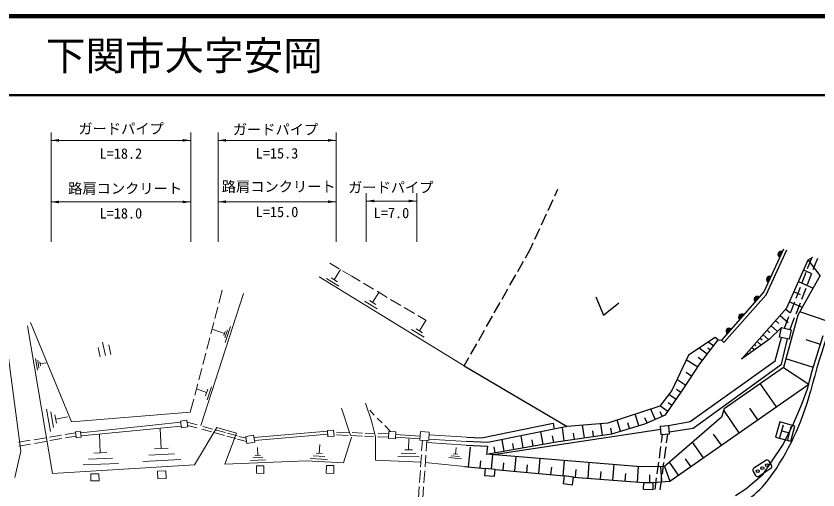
# Model space of a CAD drawing. Units: millimetres, scale not verified. Extents: x 40000 to 680000, y 20000 to 380000.
# Drawn here: x 401249 to 502647, y 320146 to 380000 of the extents above; entities that cross this region are included whole.
import ezdxf
from ezdxf.enums import TextEntityAlignment as Align

# ---------------------------------------------------------------- set-up
doc = ezdxf.new("R2010")
doc.units = ezdxf.units.MM
doc.header["$LTSCALE"] = 1000
for name, color, linetype, lineweight in [('M-BGD', 7, 'Continuous', 25), ('M-STR-HTXT', 7, 'Continuous', 13), ('M-STR-STRC', 7, 'Continuous', 25), ('M-TTL', 2, 'Continuous', 140), ('M-TTL-LINE', 7, 'Continuous', 50), ('M-WORK', 1, 'Continuous', 13)]:
    doc.layers.add(name, color=color, linetype=linetype, lineweight=lineweight)
doc.layers.add('M-TTL-TXT', color=7, linetype='Continuous')
doc.styles.add('ＭＳ ゴシック', font='')
doc.styles.get('ＭＳ ゴシック').set_extended_font_data('MS Gothic')

# ---------------------------------------------------------------- blocks, each defined once
blk = doc.blocks.new('filled_arrow')
at = {"color": 0, "linetype": 'Continuous', "lineweight": -2}
blk.add_solid([(7.5, 1.25), (0, 0), (7.5, -1.25)], dxfattribs=at)

msp = doc.modelspace()

# ---------------------------------------------------------------- linework, layer by layer
at = {"layer": 'M-BGD'}
for p, q in [((469369, 357274), (469767, 358139)), ((468533, 355457), (469160, 356820)), ((467698, 353640), (468324, 355003)), ((466862, 351823), (467489, 353186)), ((466255, 350504), (466653, 351369)), ((465672, 349476), (466255, 350504)), ((498298, 350548), (495809, 345169)), ((496106, 344784), (498705, 350480)), ((464685, 347736), (465425, 349041)), ((498711, 343131), (501393, 349207)), ((501333, 348100), (501902, 349565)), ((501393, 349207), (502017, 349533)), ((502910, 347222), (501393, 349207)), ((502582, 349379), (502017, 347932)), ((500831, 347933), (501752, 347527)), ((463697, 345997), (464438, 347302)), ((500609, 346235), (501152, 347634)), ((501835, 347466), (501289, 346069)), ((499885, 344371), (500428, 345769)), ((500181, 346460), (502022, 345647)), ((462710, 344258), (463451, 345562)), ((495809, 345169), (490464, 339054)), ((490753, 338783), (496106, 344784)), ((499619, 345187), (500415, 344835)), ((501107, 345603), (500562, 344206)), ((461723, 342518), (462463, 343823)), ((474577, 344519), (475548, 342215)), ((475548, 342215), (477488, 343793)), ((499057, 343913), (500648, 343211)), ((499161, 342506), (499704, 343905)), ((500380, 343740), (499834, 342343)), ((492973, 336654), (498711, 343131)), ((498576, 342978), (499072, 342540)), ((460736, 340779), (461476, 342083)), ((497874, 342186), (498865, 341308)), ((498412, 340575), (498980, 342040)), ((499652, 341877), (499087, 340430)), ((503921, 341405), (500335, 342654)), ((496717, 340880), (497533, 340157)), ((497296, 341533), (497704, 341172)), ((459749, 339039), (460489, 340344)), ((495702, 339735), (496418, 339100)), ((496210, 340308), (496568, 339990)), ((498045, 340654), (496521, 339173)), ((489430, 338328), (488780, 338822)), ((490035, 339124), (490464, 339054)), ((490464, 339054), (490753, 338783)), ((496521, 339173), (492973, 336654)), ((494962, 338899), (495484, 338437)), ((495332, 339317), (495593, 339086)), ((502960, 338523), (501146, 339085)), ((501933, 335204), (503304, 339634)), ((458762, 337300), (459502, 338605)), ((488639, 337288), (487625, 338059)), ((489035, 337808), (488710, 338055)), ((493967, 337777), (494054, 337700)), ((494299, 338151), (494647, 337843)), ((494630, 338525), (494804, 338371)), ((457932, 335837), (458515, 336865)), ((488023, 336477), (487515, 336862)), ((493636, 337403), (493810, 337248)), ((502062, 335620), (498590, 336695)), ((457932, 335837), (470956, 328160)), ((487437, 335643), (486000, 336584)), ((486685, 334494), (485966, 334964)), ((501343, 332899), (501933, 335204)), ((485932, 333344), (484805, 334082)), ((485329, 332451), (484775, 332836)), ((497394, 330639), (495351, 333570)), ((500618, 330982), (501343, 332899)), ((484713, 331566), (483773, 332219)), ((483668, 330062), (482667, 330757)), ((484191, 330814), (483721, 331140)), ((499600, 328642), (500618, 330982)), ((479982, 328269), (479543, 329706)), ((482058, 329068), (481505, 330346)), ((482953, 329455), (482711, 330014)), ((492704, 327370), (490727, 330207)), ((495049, 329004), (494028, 330470)), ((477683, 327568), (477258, 328960)), ((478832, 327918), (478613, 328637)), ((481035, 328626), (480759, 329265)), ((497806, 328740), (497284, 326809)), ((499737, 328217), (497806, 328740)), ((498227, 325888), (499600, 328642)), ((482759, 327793), (461607, 324594)), ((470575, 326354), (470328, 328033)), ((473116, 326727), (472883, 328315)), ((474266, 326895), (474161, 327614)), ((475416, 327064), (475205, 328501)), ((476568, 327233), (476462, 327953)), ((497828, 326750), (498272, 328390)), ((498067, 327633), (499024, 327374)), ((499231, 328142), (498786, 326496)), ((499214, 326287), (499737, 328217)), ((465381, 325474), (465117, 326979)), ((467895, 325914), (467620, 327485)), ((469233, 326148), (469086, 326984)), ((471845, 326540), (471729, 327334)), ((482863, 326139), (483000, 327130)), ((483514, 326101), (483663, 327183)), ((490435, 325789), (489446, 327207)), ((497284, 326809), (499214, 326287)), ((458473, 323071), (458716, 325548)), ((461819, 324850), (461693, 325571)), ((462972, 325052), (462720, 326494)), ((464176, 325263), (464045, 326016)), ((466638, 325694), (466500, 326480)), ((482591, 324157), (482795, 325643)), ((483242, 324119), (483446, 325605)), ((488165, 324208), (486790, 326182)), ((496700, 323588), (498227, 325888)), ((461373, 322786), (461551, 324599)), ((459923, 322929), (460012, 323835)), ((462853, 322645), (462939, 323570)), ((464333, 322506), (464506, 324357)), ((467350, 322224), (467527, 324109)), ((470425, 321935), (470605, 323857)), ((473579, 321626), (473730, 323601)), ((482318, 322176), (482522, 323662)), ((482969, 322138), (483173, 323624)), ((485007, 322007), (483858, 323656)), ((486586, 323108), (485899, 324094)), ((496044, 323886), (494531, 322910)), ((495701, 322124), (496700, 323588)), ((496784, 323292), (496458, 323796)), ((457973, 323120), (460560, 322860)), ((461831, 322741), (470542, 321924)), ((465841, 322365), (465930, 323308)), ((468888, 322080), (468978, 323040)), ((471999, 321746), (472074, 322734)), ((475146, 321506), (475221, 322485)), ((476713, 321386), (476862, 323345)), ((479819, 321149), (479967, 323091)), ((482924, 321166), (482761, 323104)), ((494442, 322495), (494767, 321991)), ((495182, 321901), (496694, 322877)), ((471728, 321767), (480613, 321089)), ((478266, 321268), (478340, 322239)), ((481372, 321077), (481388, 322049)), ((482045, 320195), (482250, 321681)), ((482696, 320157), (482901, 321643)), ((493542, 320273), (495701, 322124)), ((492215, 319436), (493542, 320273))]:
    msp.add_line(p, q, dxfattribs=at)
for points in [[(502910, 347222), (500098, 342234), (498287, 335606), (501496, 333497)], [(460753, 324664), (469551, 326204), (476601, 327238), (480757, 328505), (483372, 329636), (485659, 332927), (487731, 336094), (490035, 339124), (489638, 339389), (486280, 337171), (484157, 332726), (482634, 330714), (476065, 328571), (470956, 328160), (460893, 326125), (458192, 326275)], [(483760, 328293), (486503, 328772), (497229, 336467), (498053, 339402)], [(483823, 327496), (486888, 327968), (498038, 336040), (498797, 339241)], [(498287, 335606), (490795, 330410), (490432, 329319), (483224, 323111), (483920, 321250)], [(481783, 321070), (483920, 321250), (501496, 333497)], [(458230, 326812), (460102, 326733), (469150, 328571), (469309, 327827)], [(458158, 325790), (460879, 325658), (460753, 324664)], [(483224, 323111), (480254, 323067), (460753, 324664)]]:
    msp.add_lwpolyline(points, dxfattribs=at)
for points in [[(497787, 339459), (498045, 340654), (499269, 340390), (499012, 339195)], [(482812, 327116), (482726, 328212), (483760, 328293), (483846, 327197)], [(460478, 321991), (461750, 321871), (461831, 322741), (460560, 322860)], [(470415, 320970), (471601, 320812), (471728, 321767), (470542, 321924)], [(480613, 321089), (481783, 321070), (481768, 320175), (480599, 320194)]]:
    msp.add_lwpolyline(points, close=True, dxfattribs=at)
for centre in [(495033, 322519), (495613, 322893), (496192, 323268)]:
    msp.add_circle(centre, 180, dxfattribs=at)
for centre, radius, start, end in [((497991, 349886), 400, 65.17254, 245.17254), ((497991, 349886), 320, 65.17254, 245.17254), ((497991, 349886), 240, 65.17254, 245.17254), ((497991, 349886), 160, 65.17254, 245.17254), ((497991, 349886), 100, 65.17254, 245.17254), ((497991, 349886), 100, 65.17254, 245.17254), ((496537, 346742), 400, 65.17254, 245.17254), ((496537, 346742), 320, 65.17254, 245.17254), ((496537, 346742), 240, 65.17254, 245.17254), ((496537, 346742), 160, 65.17254, 245.17254), ((496537, 346742), 100, 65.17254, 245.17254), ((496537, 346742), 100, 65.17254, 245.17254), ((494962, 344200), 400, 48.8398, 228.8398), ((494962, 344200), 320, 48.8398, 228.8398), ((494962, 344200), 240, 48.8398, 228.8398), ((494962, 344200), 160, 48.8398, 228.8398), ((494962, 344200), 100, 48.8398, 228.8398), ((494962, 344200), 100, 48.8398, 228.8398), ((493004, 341960), 400, 48.8398, 228.8398), ((493004, 341960), 320, 48.8398, 228.8398), ((493004, 341960), 240, 48.8398, 228.8398), ((493004, 341960), 160, 48.8398, 228.8398), ((493004, 341960), 100, 48.8398, 228.8398), ((493004, 341960), 100, 48.8398, 228.8398), ((491440, 340171), 400, 48.8398, 228.8398), ((491440, 340171), 320, 48.8398, 228.8398), ((491440, 340171), 240, 48.8398, 228.8398), ((491440, 340171), 160, 48.8398, 228.8398), ((491440, 340171), 100, 48.8398, 228.8398), ((491440, 340171), 100, 48.8398, 228.8398), ((496206, 323634), 300, 32.83881, 122.83881), ((494694, 322658), 300, 122.83881, 212.83881), ((496532, 323129), 300, 302.83881, 32.83881), ((495019, 322153), 300, 212.83881, 302.83881)]:
    msp.add_arc(centre, radius, start, end, dxfattribs=at)
at = {"layer": 'M-STR-HTXT'}
for p, q in [((405671, 351472), (405671, 365303)), ((423333, 351472), (423333, 365303)), ((426790, 351472), (426790, 365303)), ((441711, 351472), (441711, 365303)), ((405671, 364303), (423333, 364303)), ((426790, 364303), (441711, 364303)), ((445538, 351472), (445538, 357640)), ((451906, 351472), (451906, 357640)), ((405671, 356521), (423333, 356521)), ((426790, 356551), (441711, 356551)), ((445538, 356640), (451906, 356640))]:
    msp.add_line(p, q, dxfattribs=at)
at = {"layer": 'M-STR-STRC'}
for centre, radius, start, end in [((604476, 305659), 106250, 156.42753, 165.32411), ((469769, 340938), 33000, 324.15561, 345.32415), ((487602, 328055), 11000, 285.64471, 324.15561)]:
    msp.add_arc(centre, radius, start, end, dxfattribs=at)
at = {"layer": 'M-TTL'}
msp.add_line((680000, 380000), (40000, 380000), dxfattribs=at)
at = {"layer": 'M-TTL-LINE'}
msp.add_line((40000, 370000), (680000, 370000), dxfattribs=at)
at = {"layer": 'M-WORK'}
for p, q in [((440944, 348773), (442109, 348081)), ((441484, 346690), (442276, 347970)), ((442539, 347825), (443705, 347132)), ((439592, 347057), (457932, 335837)), ((442085, 345875), (440486, 346865)), ((441884, 346442), (441084, 346938)), ((443705, 347132), (444742, 346516)), ((445172, 346261), (446461, 345494)), ((424606, 328273), (430007, 344940)), ((426887, 343721), (427320, 345376)), ((446327, 343824), (447119, 345103)), ((446891, 345239), (448180, 344473)), ((446928, 343008), (445329, 343999)), ((446727, 343576), (445927, 344071)), ((448610, 344217), (449900, 343451)), ((426379, 341787), (426760, 343238)), ((450330, 343195), (451619, 342429)), ((452049, 342174), (453086, 341557)), ((402717, 340893), (405842, 322236)), ((408242, 328755), (403066, 341278)), ((425872, 339852), (426253, 341303)), ((428359, 340779), (427693, 338782)), ((452252, 340257), (453044, 341537)), ((401854, 325030), (399901, 339758)), ((427626, 339914), (426028, 340447)), ((427709, 340164), (427543, 339664)), ((427992, 340347), (427659, 339348)), ((452854, 339441), (451254, 340432)), ((452652, 340009), (451852, 340504)), ((412574, 337118), (412187, 338824)), ((425365, 337917), (425746, 339368)), ((411891, 336963), (411620, 338158)), ((413256, 337273), (412985, 338467)), ((403950, 335263), (403717, 336745)), ((424858, 335983), (425239, 337434)), ((403992, 336545), (404150, 335538)), ((404350, 335812), (404266, 336346)), ((404308, 336079), (405078, 336200)), ((424351, 334048), (424731, 335499)), ((423844, 332114), (424224, 333565)), ((425349, 332454), (424050, 332900)), ((425488, 332859), (425209, 332048)), ((425952, 333154), (425395, 331530)), ((423284, 329975), (423717, 331630)), ((445453, 331118), (446180, 328892)), ((445453, 331118), (446180, 328892)), ((445453, 331118), (446180, 328892)), ((405606, 327513), (405092, 330367)), ((405631, 329993), (405980, 328052)), ((406355, 328591), (406170, 329618)), ((423284, 329975), (408242, 328755)), ((442408, 330480), (443519, 327038)), ((445983, 330230), (446512, 329608)), ((406262, 329104), (407746, 329371)), ((422071, 328695), (409431, 327352)), ((422838, 328959), (422049, 328836)), ((422049, 328836), (422178, 328010)), ((422967, 328133), (422838, 328959)), ((422875, 328723), (424159, 328369)), ((446180, 328892), (446708, 326848)), ((446180, 328892), (446708, 326848)), ((446180, 328892), (446708, 326848)), ((446928, 329208), (447530, 328603)), ((409415, 327526), (408773, 327466)), ((409483, 326802), (409415, 327526)), ((409466, 326978), (422146, 328218)), ((419613, 325388), (419485, 327881)), ((422178, 328010), (422967, 328133)), ((422941, 328301), (424103, 327983)), ((423812, 323335), (426624, 328037)), ((424748, 327807), (425966, 327474)), ((424864, 328175), (426081, 327839)), ((426414, 327748), (427713, 327389)), ((426624, 328037), (429142, 327336)), ((440630, 327568), (431330, 326783)), ((441397, 327708), (440624, 327639)), ((440624, 327639), (440693, 326851)), ((441466, 326920), (441397, 327708)), ((447891, 328268), (448579, 327514)), ((448401, 327521), (448365, 326653)), ((449260, 327485), (448401, 327521)), ((452373, 327516), (452314, 326441)), ((453488, 327455), (452373, 327516)), ((405005, 326739), (403525, 326495)), ((406979, 327065), (405499, 326821)), ((407019, 326628), (405541, 326372)), ((408783, 327362), (407472, 327146)), ((408822, 326941), (407511, 326713)), ((408773, 327466), (408841, 326742)), ((408841, 326742), (409483, 326802)), ((411907, 324833), (411809, 327171)), ((426297, 327383), (427600, 327027)), ((429142, 327336), (427645, 323398)), ((427884, 326949), (429034, 326635)), ((427999, 327311), (429205, 326978)), ((429270, 326570), (430405, 326260)), ((429438, 326914), (430338, 326666)), ((431282, 327075), (430298, 326914)), ((430298, 326914), (430447, 326005)), ((431431, 326166), (431282, 327075)), ((431396, 326380), (440662, 327207)), ((440693, 326851), (441466, 326920)), ((441763, 327095), (443253, 327030)), ((443397, 327398), (441772, 327456)), ((442671, 323579), (443663, 326814)), ((443624, 327014), (445014, 326954)), ((445068, 327337), (443743, 327385)), ((445312, 326941), (446463, 326891)), ((446504, 327286), (445394, 327326)), ((446708, 326848), (446714, 323888)), ((446974, 326869), (448371, 326809)), ((448388, 327218), (447050, 327266)), ((448365, 326653), (449224, 326617)), ((449224, 326617), (449260, 327485)), ((449231, 326795), (452322, 326583)), ((449246, 327143), (452341, 326930)), ((450876, 325206), (450911, 326609)), ((453429, 326380), (453488, 327455)), ((453450, 326545), (458192, 326275)), ((453468, 327095), (458230, 326812)), ((403032, 326414), (401552, 326169)), ((403078, 325944), (401600, 325688)), ((405048, 326286), (403570, 326030)), ((430447, 326005), (431431, 326166)), ((431808, 324511), (431777, 325499)), ((439577, 324762), (439642, 325904)), ((452314, 326441), (453429, 326380)), ((452538, 325077), (452629, 326424)), ((453190, 326393), (453097, 325042)), ((453172, 326139), (458158, 325790)), ((456823, 324675), (456898, 325504)), ((401114, 321711), (401854, 325030)), ((412716, 324867), (411098, 324799)), ((418022, 324538), (421282, 324705)), ((420476, 325433), (418750, 325344)), ((432150, 324522), (431466, 324501)), ((439973, 324739), (439182, 324784)), ((449947, 324797), (451783, 324751)), ((451362, 325193), (450390, 325218)), ((452404, 323081), (452505, 324578)), ((453063, 324543), (452961, 323046)), ((457110, 324649), (456536, 324701)), ((414215, 323488), (409719, 323301)), ((410408, 324050), (413466, 324178)), ((422088, 323977), (417295, 323731)), ((427645, 323398), (437921, 323809)), ((432777, 323934), (430878, 323874)), ((431172, 324187), (432464, 324228)), ((437921, 323809), (442671, 323579)), ((440636, 323997), (438439, 324120)), ((438811, 324452), (440304, 324368)), ((446714, 323888), (452444, 323673)), ((452204, 324308), (449504, 324376)), ((452995, 323621), (457973, 323120)), ((457574, 324093), (455980, 324237)), ((456258, 324469), (457342, 324371)), ((423812, 323335), (405853, 322237)), ((419147, 322517), (420199, 322550)), ((419177, 321564), (419147, 322517)), ((420199, 322550), (420228, 321596)), ((431640, 322247), (431652, 323184)), ((431652, 323184), (432595, 323172)), ((432595, 323172), (432583, 322234)), ((440472, 322253), (440486, 323232)), ((440486, 323232), (441431, 323218)), ((441431, 323218), (441417, 322240)), ((452269, 321086), (452370, 322582)), ((452927, 322547), (452824, 321051)), ((410705, 322161), (411726, 322185)), ((410726, 321293), (410705, 322161)), ((411726, 322185), (411746, 321317)), ((420228, 321596), (419177, 321564)), ((432583, 322234), (431640, 322247)), ((441417, 322240), (440472, 322253)), ((411746, 321317), (410726, 321293)), ((452135, 319090), (452236, 320587)), ((452790, 320552), (452688, 319056))]:
    msp.add_line(p, q, dxfattribs=at)

# ---------------------------------------------------------------- block references
at = {"layer": 'M-STR-HTXT', "xscale": 133, "yscale": 133}
for p in [(405671, 364303), (426790, 364303), (405671, 356521), (426790, 356551), (445538, 356640)]:
    msp.add_blockref('filled_arrow', p, dxfattribs=at)
at = {"layer": 'M-STR-HTXT', "xscale": 133, "yscale": 133, "rotation": 180}
for p in [(423333, 364303), (441711, 364303), (423333, 356521), (441711, 356551), (451906, 356640)]:
    msp.add_blockref('filled_arrow', p, dxfattribs=at)

# ---------------------------------------------------------------- texts
at = {"layer": 'M-STR-HTXT', "style": 'ＭＳ ゴシック'}
for s, p in [('ガードパイプ', (409128, 365771)), ('ガードパイプ', (428655, 365673)), ('路肩コンクリート', (407842, 358224)), ('路肩コンクリート', (427263, 358464)), ('ガードパイプ', (443232, 358356))]:
    msp.add_text(s, height=1320, dxfattribs=at).set_placement(p, align=Align.MIDDLE_LEFT)
for s, p in [('L=18.2', (414502, 361581)), ('L=15.3', (434250, 361611)), ('L=15.0', (434250, 354208)), ('L=18.0', (414502, 354028)), ('L=7.0', (448722, 354078))]:
    msp.add_text(s, height=1320, dxfattribs=at).set_placement(p, align=Align.BOTTOM_CENTER)
at = {"layer": 'M-TTL-TXT', "style": 'ＭＳ ゴシック'}
msp.add_text('下関市大字安岡', height=3666, dxfattribs=at).set_placement((405024, 375000), align=Align.MIDDLE_LEFT)

doc.saveas('drawing.dxf')
